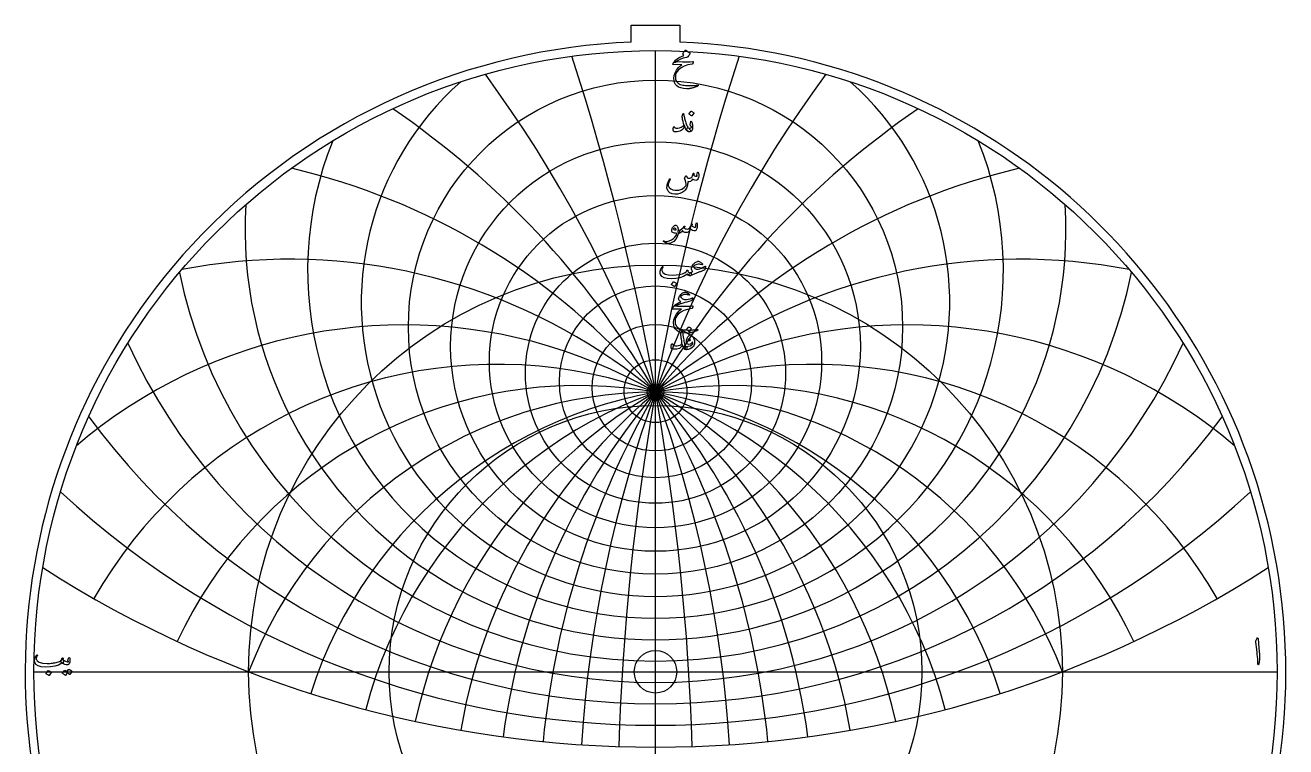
# Model space of a CAD drawing. Header units: millimetres. Extents: x -59 to 59, y -59 to 61.
# Drawn here: x -59.3 to 59.3, y -7.1 to 60.9 of the extents above; entities that cross this region are included whole.
import ezdxf

# ---------------------------------------------------------------- set-up
doc = ezdxf.new("R2010")
doc.units = ezdxf.units.MM
for name, color, linetype in [('CUT_INNER', 6, 'Continuous'), ('CUT_OUTER', 1, 'Continuous'), ('ENGRAVE', 7, 'Continuous'), ('ENGRAVE_FINE', 8, 'Continuous'), ('TEXT', 5, 'Continuous')]:
    doc.layers.add(name, color=color, linetype=linetype)

msp = doc.modelspace()

# ---------------------------------------------------------------- linework, layer by layer
at = {"layer": 'CUT_INNER'}
msp.add_circle((0, 0), 2, dxfattribs=at)
at = {"layer": 'CUT_OUTER'}
for points in [[(-2.275, 60.885), (2.275, 60.885), (2.275, 59.2812)], [(-2.275, 59.2812), (-2.275, 60.885)]]:
    msp.add_lwpolyline(points, dxfattribs=at)
for centre, radius, start, end in [((-0.0002, -0.0001), 59.3249, 136.054439, 87.802065), ((-0.0008, 0.0012), 59.3236, 92.196957, 136.054956)]:
    msp.add_arc(centre, radius, start, end, dxfattribs=at)
at = {"layer": 'ENGRAVE'}
for points in [[(0, -58.5), (0, 58.5)], [(-58.5, 0), (58.5, 0)]]:
    msp.add_lwpolyline(points, dxfattribs=at)
for centre, radius in [((0, 0), 58.5), ((0, 32.4554), 23.262), ((0, 30.624), 19.281), ((0, 29.1982), 15.6377), ((0, 28.1073), 12.2456), ((0, 0), 38.2935), ((0, 27.3021), 9.0371), ((0, 26.7487), 5.957), ((0, 26.4249), 2.9587), ((0, 26.3184), 0.78), ((0, 0), 25.0665)]:
    msp.add_circle(centre, radius, dxfattribs=at)
for centre, radius, start, end in [((0, 34.7933), 27.696, 131.44749, 48.55251), ((0, 37.7846), 32.7432, 158.111417, 21.888583), ((0, 41.6489), 38.6351, 176.527025, 3.472975), ((0, 46.7257), 45.7229, 191.49664, 348.50336), ((0, 53.5674), 54.5701, 204.507158, 335.492842), ((0, -14.6995), 41.0179, 21, 159), ((0, -14.6995), 41.0179, 21, 159), ((0, 63.1314), 66.1452, 216.250717, 323.749283), ((0, 77.2312), 82.2726, 227.113368, 312.886632), ((0, 99.7579), 106.8552, 237.334847, 302.665153)]:
    msp.add_arc(centre, radius, start, end, dxfattribs=at)
at = {"layer": 'ENGRAVE_FINE'}
for centre, radius, start, end in [((-232.6239, -14.6995), 236.2125, 1.857947, 17.916987), ((-232.6239, -14.6995), 236.2125, 1.857947, 17.916987), ((232.6239, -14.6995), 236.2125, 162.083013, 178.142053), ((232.6239, -14.6995), 236.2125, 162.083013, 178.142053), ((-112.6957, -14.6995), 119.9282, 3.743551, 36.279337), ((-112.6957, -14.6995), 119.9282, 3.743551, 36.279337), ((112.6957, -14.6995), 119.9282, 143.720663, 176.256449), ((112.6957, -14.6995), 119.9282, 143.720663, 176.256449), ((-71.045, -14.6995), 82.0357, 5.686111, 55.63063), ((-71.045, -14.6995), 82.0357, 5.686111, 55.63063), ((71.045, -14.6995), 82.0357, 124.36937, 174.313889), ((71.045, -14.6995), 82.0357, 124.36937, 174.313889), ((-48.8832, -14.6995), 63.8125, 7.718412, 76.755815), ((-48.8832, -14.6995), 63.8125, 7.718412, 76.755815), ((48.8832, -14.6995), 63.8125, 103.244185, 172.281588), ((48.8832, -14.6995), 63.8125, 103.244185, 172.281588), ((-34.4181, -14.6995), 53.545, 9.87903, 100.948203), ((-34.4181, -14.6995), 53.545, 9.87903, 100.948203), ((34.4181, -14.6995), 53.545, 79.051797, 170.12097), ((34.4181, -14.6995), 53.545, 79.051797, 170.12097), ((-23.6817, -14.6995), 47.3634, 12.215451, 130.587427), ((-23.6817, -14.6995), 47.3634, 12.215451, 130.587427), ((23.6817, -14.6995), 47.3634, 49.412573, 167.784549), ((23.6817, -14.6995), 47.3634, 49.412573, 167.784549), ((-14.9293, -14.6995), 43.6503, 14.788559, 150.348571), ((-14.9293, -14.6995), 43.6503, 14.788559, 150.348571), ((14.9293, -14.6995), 43.6503, 29.651429, 165.211441), ((14.9293, -14.6995), 43.6503, 29.651429, 165.211441), ((-7.2326, -14.6995), 41.6506, 17.679419, 155.089162), ((-7.2326, -14.6995), 41.6506, 17.679419, 155.089162), ((7.2326, -14.6995), 41.6506, 24.910838, 162.320581), ((7.2326, -14.6995), 41.6506, 24.910838, 162.320581)]:
    msp.add_arc(centre, radius, start, end, dxfattribs=at)
at = {"layer": 'TEXT'}
for points in [[(2.92, 57.8543), (2.6177, 57.7754), (2.3509, 57.6735), (2.1195, 57.5488), (1.9236, 57.4011), (1.8935, 57.3784), (1.8656, 57.3656), (1.8399, 57.3628), (1.8163, 57.3699), (1.7889, 57.4026), (1.793, 57.4486), (1.8287, 57.5081), (1.8959, 57.581), (2.0548, 57.7129), (2.2375, 57.8318), (2.444, 57.9378), (2.6743, 58.0307), (2.6086, 58.1276), (2.5963, 58.1518), (2.5904, 58.176), (2.5911, 58.2003), (2.5982, 58.2245), (2.6447, 58.3168), (2.6873, 58.3931), (2.726, 58.4535), (2.7608, 58.4978), (2.7831, 58.5188), (2.8049, 58.5298), (2.8263, 58.5309), (2.8473, 58.522), (2.9691, 58.4532), (3.0713, 58.3888), (3.1541, 58.3287), (3.2175, 58.2729), (3.2298, 58.255), (3.2357, 58.2323), (3.235, 58.2048), (3.2279, 58.1726), (3.2056, 58.1222), (3.1699, 58.061), (3.1208, 57.989), (3.0584, 57.9062), (3.0419, 57.8939), (3.0134, 57.8811), (2.9727, 57.8679), (2.92, 57.8543)], [(2.1035, 57.453), (2.5474, 57.4374), (2.9312, 57.4357), (3.2549, 57.4478), (3.5185, 57.4737), (3.5266, 57.4747), (3.5336, 57.4742), (3.5396, 57.4721), (3.5444, 57.4685), (3.548, 57.4637), (3.5501, 57.4577), (3.5506, 57.4507), (3.5496, 57.4426), (3.5428, 57.411), (3.5362, 57.382), (3.5298, 57.3557), (3.5237, 57.3319), (3.5177, 57.3107), (3.512, 57.2921), (3.5065, 57.2761), (3.5012, 57.2627), (3.4899, 57.2413), (3.477, 57.2255), (3.4623, 57.2153), (3.4458, 57.2108), (3.0462, 57.1384), (2.6985, 57.0248), (2.4027, 56.8702), (2.1588, 56.6745), (2.0356, 56.5338), (1.9461, 56.3848), (1.8903, 56.2276), (1.8682, 56.0622), (1.8894, 55.8025), (1.9737, 55.5908), (2.1212, 55.4271), (2.3318, 55.3114), (2.441, 55.2764), (2.561, 55.2474), (2.6918, 55.2245), (2.8335, 55.2076), (2.9857, 55.1966), (3.1483, 55.1912), (3.3213, 55.1914), (3.5047, 55.1973), (3.5698, 55.2009), (3.634, 55.205), (3.697, 55.2096), (3.7589, 55.2146), (3.8194, 55.22), (3.8779, 55.2258), (3.9344, 55.2321), (3.989, 55.2388), (4.0057, 55.2396), (4.0176, 55.2353), (4.0247, 55.2258), (4.0271, 55.2111), (4.0258, 55.194), (4.0219, 55.1808), (4.0154, 55.1715), (4.0063, 55.1661), (3.9086, 55.1248), (3.816, 55.0874), (3.7287, 55.0539), (3.6465, 55.0243), (3.5697, 54.9983), (3.4986, 54.9758), (3.4331, 54.9568), (3.3732, 54.9412), (3.3169, 54.9298), (3.262, 54.9196), (3.2087, 54.9108), (3.157, 54.9032), (3.1065, 54.8973), (3.0571, 54.8937), (3.0087, 54.8922), (2.9615, 54.8928), (2.6389, 54.9179), (2.3699, 54.9724), (2.1545, 55.0563), (1.9928, 55.1696), (1.8741, 55.3112), (1.7912, 55.4766), (1.7443, 55.6658), (1.7333, 55.8788), (1.7672, 56.143), (1.8483, 56.3995), (1.9766, 56.6482), (2.1519, 56.889), (2.2205, 56.9619), (2.2981, 57.0317), (2.3848, 57.0986), (2.4806, 57.1624), (1.6433, 57.1693), (1.6232, 57.1779), (1.6148, 57.1935), (1.618, 57.216), (1.633, 57.2454), (1.6611, 57.2882), (1.6866, 57.3267), (1.7095, 57.3609), (1.7298, 57.3907), (1.7476, 57.416), (1.7627, 57.4365), (1.7752, 57.4523), (1.7852, 57.4633), (1.8077, 57.4653), (1.8682, 57.4642), (1.9668, 57.4601), (2.1035, 57.453)], [(2.6518, 52.4744), (2.6717, 52.3837), (2.6934, 52.2915), (2.7167, 52.1978), (2.7418, 52.1025), (2.7686, 52.0053), (2.7971, 51.9057), (2.8274, 51.8038), (2.8594, 51.6995), (2.9241, 51.5118), (2.9831, 51.3708), (3.0365, 51.2765), (3.0843, 51.2289), (3.126, 51.2006), (3.1682, 51.1606), (3.2108, 51.1089), (3.2538, 51.0456), (3.2945, 50.9671), (3.3057, 50.9081), (3.2876, 50.8685), (3.24, 50.8484), (3.0862, 50.8639), (2.9502, 50.966), (2.832, 51.1546), (2.7314, 51.4296), (2.7293, 51.4341), (2.7262, 51.4374), (2.7223, 51.4393), (2.7176, 51.44), (2.7141, 51.4393), (2.7107, 51.4374), (2.7072, 51.4341), (2.7037, 51.4296), (2.694, 51.3851), (2.6821, 51.3379), (2.6681, 51.2882), (2.6518, 51.2359), (2.6341, 51.1863), (2.6155, 51.145), (2.5961, 51.112), (2.5757, 51.0871), (2.5026, 51.0233), (2.4114, 50.9669), (2.302, 50.9178), (2.1744, 50.8761), (2.0447, 50.8451), (1.9322, 50.8319), (1.8371, 50.8365), (1.7592, 50.8588), (1.6926, 50.9145), (1.6624, 51.0127), (1.6684, 51.1533), (1.7108, 51.3362), (1.7149, 51.3422), (1.7203, 51.3466), (1.727, 51.3492), (1.735, 51.35), (1.7445, 51.3489), (1.7523, 51.3457), (1.7584, 51.3403), (1.7627, 51.3327), (1.7791, 51.2945), (1.7973, 51.2627), (1.8172, 51.2374), (1.8388, 51.2186), (1.9063, 51.1935), (1.998, 51.1874), (2.1139, 51.2004), (2.254, 51.2324), (2.4034, 51.2804), (2.5195, 51.3345), (2.6023, 51.3946), (2.6518, 51.4607), (2.6601, 51.5278), (2.6467, 51.6424), (2.6116, 51.8045), (2.555, 52.0143), (2.5277, 52.1248), (2.5117, 52.2141), (2.507, 52.2822), (2.5135, 52.3291), (2.5792, 52.5159), (2.5863, 52.5356), (2.5939, 52.5497), (2.6019, 52.5581), (2.6103, 52.5609), (2.6207, 52.5555), (2.6311, 52.5393), (2.6415, 52.5123), (2.6518, 52.4744)], [(3.3196, 52.772), (3.3239, 52.7763), (3.3299, 52.7789), (3.3377, 52.7797), (3.3472, 52.7789), (3.4145, 52.7516), (3.4778, 52.7183), (3.5373, 52.679), (3.5929, 52.6336), (3.5983, 52.6266), (3.6007, 52.6197), (3.6, 52.6128), (3.5963, 52.6059), (3.4337, 52.343), (3.4277, 52.3367), (3.4199, 52.3352), (3.4104, 52.3384), (3.3991, 52.3464), (3.3894, 52.3533), (3.3741, 52.3637), (3.3531, 52.3776), (3.3265, 52.3948), (3.2938, 52.4156), (3.2547, 52.4398), (3.2091, 52.4675), (3.157, 52.4986), (3.15, 52.5038), (3.1466, 52.509), (3.1466, 52.5142), (3.15, 52.5194)], [(3.3507, 51.3569), (3.3304, 51.3909), (3.3109, 51.4201), (3.2923, 51.4445), (3.2746, 51.4642), (3.2618, 51.4811), (3.2547, 51.5005), (3.2532, 51.5226), (3.2573, 51.5472), (3.3299, 51.8102), (3.3401, 51.8331), (3.3533, 51.8396), (3.3695, 51.8296), (3.3888, 51.8032), (3.4177, 51.7472), (3.4424, 51.6796), (3.4627, 51.6002), (3.4787, 51.5092), (3.488, 51.4218), (3.4917, 51.3362), (3.4897, 51.2523), (3.4822, 51.1701), (3.4698, 51.0986), (3.4536, 51.0361), (3.4335, 50.9827), (3.4095, 50.9383), (3.3799, 50.9055), (3.3395, 50.8795), (3.2882, 50.8605), (3.2261, 50.8484), (3.1626, 50.846), (3.1033, 50.8562), (3.0484, 50.8789), (2.9978, 50.9141), (2.9587, 50.9589), (2.9381, 51.0101), (2.9362, 51.0678), (2.9528, 51.1321), (2.9794, 51.1846), (3.0108, 51.2177), (3.0469, 51.2313), (3.0878, 51.2255), (3.182, 51.2028), (3.2642, 51.2004), (3.3343, 51.2183), (3.3922, 51.2566), (3.3935, 51.2668), (3.387, 51.2869), (3.3728, 51.3169), (3.3507, 51.3569)], [(3.9475, 47.0213), (3.9535, 47.0364), (3.9613, 47.0472), (3.9708, 47.0537), (3.9821, 47.0559), (3.9966, 47.0541), (4.0089, 47.0489), (4.0191, 47.0403), (4.0271, 47.0282), (4.0467, 46.9849), (4.0608, 46.9313), (4.0692, 46.8673), (4.072, 46.7929), (4.0645, 46.6714), (4.0418, 46.5559), (4.0039, 46.4465), (3.951, 46.3432), (3.9328, 46.3183), (3.9129, 46.2991), (3.8913, 46.2854), (3.8679, 46.2774), (3.7834, 46.272), (3.6923, 46.287), (3.5948, 46.3222), (3.4908, 46.3778), (3.4032, 46.2578), (3.2997, 46.178), (3.1801, 46.1384), (3.0445, 46.1391), (3.0401, 46.0661), (3.0337, 45.9959), (3.0254, 45.9286), (3.0151, 45.864), (3.0029, 45.8018), (2.9887, 45.7416), (2.9726, 45.6833), (2.9546, 45.627), (2.9126, 45.5254), (2.856, 45.4315), (2.7846, 45.3455), (2.6985, 45.2672), (2.4972, 45.1331), (2.2843, 45.0389), (2.0596, 44.9844), (1.8232, 44.9697), (1.5571, 45.0058), (1.3467, 45.1003), (1.1921, 45.2532), (1.0933, 45.4644), (1.0799, 45.5405), (1.0777, 45.6305), (1.0868, 45.7343), (1.1071, 45.8519), (1.1397, 45.9808), (1.1858, 46.1148), (1.2453, 46.2541), (1.3181, 46.3985), (1.324, 46.4076), (1.3311, 46.4141), (1.3395, 46.418), (1.3493, 46.4193), (1.359, 46.4184), (1.3674, 46.4158), (1.3746, 46.4115), (1.3804, 46.4054), (1.3843, 46.3966), (1.3856, 46.3873), (1.3843, 46.3776), (1.3804, 46.3674), (1.2879, 46.1752), (1.2282, 46.0171), (1.2014, 45.8932), (1.2074, 45.8035), (1.2948, 45.6056), (1.4323, 45.4618), (1.62, 45.3721), (1.8578, 45.3364), (2.1904, 45.3576), (2.4719, 45.4419), (2.7024, 45.5894), (2.8819, 45.8), (2.8813, 45.9388), (2.8586, 46.0854), (2.8138, 46.2398), (2.747, 46.402), (2.7386, 46.4184), (2.734, 46.4331), (2.7334, 46.4461), (2.7366, 46.4573), (2.7552, 46.4959), (2.7729, 46.5322), (2.7898, 46.566), (2.8058, 46.5975), (2.8209, 46.6261), (2.8352, 46.6515), (2.8486, 46.6737), (2.8612, 46.6926), (2.8683, 46.7006), (2.8759, 46.7038), (2.8839, 46.7023), (2.8923, 46.6961), (2.8966, 46.6913), (2.9027, 46.6839), (2.9105, 46.674), (2.92, 46.6615), (2.9308, 46.6463), (2.9425, 46.6286), (2.955, 46.6083), (2.9684, 46.5853), (2.9956, 46.5412), (3.0186, 46.5092), (3.0372, 46.4893), (3.0514, 46.4816), (3.1414, 46.474), (3.2313, 46.4893), (3.3213, 46.5276), (3.4112, 46.5888), (3.4439, 46.6295), (3.4761, 46.6961), (3.5079, 46.7886), (3.5393, 46.9071), (3.5423, 46.9183), (3.5479, 46.9279), (3.5561, 46.9356), (3.5669, 46.9417), (3.5771, 46.9456), (3.5868, 46.9469), (3.5961, 46.9456), (3.605, 46.9417), (3.6182, 46.9201), (3.6231, 46.8794), (3.6199, 46.8197), (3.6084, 46.741), (3.6783, 46.6982), (3.7529, 46.6701), (3.8322, 46.6567), (3.9164, 46.658), (3.9153, 46.6833), (3.912, 46.7038), (3.9066, 46.7196), (3.8991, 46.7307), (3.8904, 46.741), (3.8852, 46.7514), (3.8835, 46.7618), (3.8852, 46.7722)], [(2.1191, 41.2444), (2.038, 40.9596), (1.902, 40.7211), (1.711, 40.5288), (1.4652, 40.3829), (1.4308, 40.3681), (1.3968, 40.3548), (1.3633, 40.343), (1.3302, 40.3327), (1.2978, 40.3242), (1.2662, 40.3176), (1.2355, 40.3129), (1.2057, 40.3102), (1.1313, 40.3208), (1.0327, 40.3595), (0.9099, 40.4264), (0.7629, 40.5213), (0.7471, 40.5349), (0.7378, 40.5481), (0.735, 40.5608), (0.7386, 40.5732), (0.7469, 40.5827), (0.7577, 40.587), (0.7711, 40.5861), (0.7871, 40.5801), (0.94, 40.5306), (1.1114, 40.5308), (1.3015, 40.5807), (1.5101, 40.6804), (1.6805, 40.7961), (1.8215, 40.9321), (1.9331, 41.0885), (2.0153, 41.2651), (2.0146, 41.2714), (2.0127, 41.2764), (2.0094, 41.28), (2.0049, 41.2824), (1.8857, 41.2893), (1.7843, 41.3032), (1.7006, 41.3239), (1.6347, 41.3516), (1.5837, 41.3944), (1.5517, 41.4537), (1.5387, 41.5293), (1.5447, 41.6215), (1.5467, 41.6337), (1.5491, 41.6461), (1.5519, 41.6588), (1.5551, 41.6716), (1.5588, 41.6849), (1.5629, 41.6989), (1.5675, 41.7135), (1.5724, 41.7287), (1.6131, 41.8275), (1.6624, 41.9095), (1.7203, 41.9746), (1.7869, 42.0228), (1.855, 42.0492), (1.9175, 42.0487), (1.9744, 42.0215), (2.0256, 41.9674), (2.0704, 41.8922), (2.1043, 41.8048), (2.1275, 41.7054), (2.1398, 41.5938), (2.1466, 41.5939), (2.1532, 41.5942), (2.1596, 41.5948), (2.1658, 41.5955), (2.1719, 41.5963), (2.1783, 41.5968), (2.1849, 41.5971), (2.1917, 41.5972), (2.2151, 41.5923), (2.2332, 41.5773), (2.2462, 41.5525), (2.254, 41.5177), (2.2572, 41.4794), (2.2566, 41.4407), (2.252, 41.4016), (2.2436, 41.362), (2.2326, 41.3272), (2.2202, 41.3023), (2.2066, 41.2874), (2.1917, 41.2824), (2.126, 41.2824), (2.1255, 41.2761), (2.1242, 41.2677), (2.1221, 41.2571), (2.1191, 41.2444)], [(1.953, 41.6318), (1.9167, 41.6952), (1.8769, 41.74), (1.8336, 41.7661), (1.7869, 41.7737), (1.759, 41.7663), (1.7342, 41.7547), (1.7123, 41.7387), (1.6935, 41.7183), (1.6875, 41.7075), (1.6866, 41.6958), (1.6909, 41.6833), (1.7004, 41.6699), (1.7361, 41.6385), (1.7878, 41.6171), (1.8555, 41.6057), (1.9391, 41.6042), (1.9478, 41.6059), (1.953, 41.6111), (1.9547, 41.6197), (1.953, 41.6318)], [(3.8662, 42.2684), (3.8738, 42.2736), (3.8826, 42.2719), (3.8928, 42.2632), (3.9042, 42.2477), (3.9166, 42.2213), (3.9259, 42.1837), (3.9321, 42.1348), (3.9354, 42.0747), (3.9365, 42.0063), (3.9328, 41.9397), (3.9244, 41.8749), (3.9112, 41.8117), (3.8727, 41.6889), (3.8299, 41.6007), (3.7827, 41.5471), (3.7313, 41.528), (3.6095, 41.5352), (3.4969, 41.567), (3.3933, 41.6234), (3.2988, 41.7045), (3.2339, 41.5767), (3.157, 41.477), (3.0679, 41.4054), (2.9667, 41.362), (2.8605, 41.3525), (2.753, 41.3793), (2.6443, 41.4424), (2.5342, 41.5419), (2.4451, 41.4284), (2.3578, 41.3473), (2.2721, 41.2986), (2.1882, 41.2824), (2.1714, 41.2919), (2.1554, 41.3205), (2.1402, 41.368), (2.126, 41.4346), (2.1208, 41.5004), (2.1294, 41.5488), (2.1519, 41.5799), (2.1882, 41.5938), (2.3478, 41.6299), (2.4875, 41.7002), (2.6073, 41.8046), (2.7072, 41.9432), (2.7126, 41.9508), (2.7184, 41.9562), (2.7247, 41.9594), (2.7314, 41.9605), (2.7396, 41.9596), (2.747, 41.957), (2.7535, 41.9527), (2.7591, 41.9467), (2.7623, 41.9281), (2.7548, 41.8965), (2.7364, 41.852), (2.7072, 41.7944), (2.7455, 41.7501), (2.8049, 41.7175), (2.8856, 41.6965), (2.9874, 41.6872), (3.1144, 41.7138), (3.2253, 41.8005), (3.3202, 41.9473), (3.3991, 42.1542), (3.403, 42.1648), (3.4078, 42.1724), (3.4134, 42.177), (3.4199, 42.1785), (3.4296, 42.1776), (3.4381, 42.175), (3.4452, 42.1707), (3.451, 42.1646), (3.4554, 42.156), (3.4579, 42.1473), (3.4588, 42.1387), (3.4579, 42.13), (3.4234, 41.9847), (3.4638, 41.9488), (3.5124, 41.9173), (3.5693, 41.89), (3.6344, 41.8671), (3.6977, 41.8522), (3.746, 41.8489), (3.779, 41.8574), (3.797, 41.8775), (3.8028, 41.9082), (3.7996, 41.9519), (3.7873, 42.0085), (3.7659, 42.0781), (3.7695, 42.0978), (3.7875, 42.1361), (3.8197, 42.193), (3.8662, 42.2684)], [(0.6366, 38.1474), (0.6489, 38.1608), (0.6617, 38.1664), (0.6749, 38.1643), (0.6885, 38.1543), (0.6989, 38.1414), (0.7023, 38.1267), (0.6989, 38.1102), (0.6885, 38.0921), (0.6357, 38.0103), (0.602, 37.9346), (0.5873, 37.865), (0.5916, 37.8014), (0.6999, 37.5926), (0.9108, 37.4468), (1.2241, 37.3642), (1.6399, 37.3448), (1.9484, 37.3675), (2.2445, 37.4148), (2.5279, 37.4868), (2.7989, 37.5835), (2.8467, 37.6118), (2.8862, 37.6553), (2.9176, 37.7139), (2.9407, 37.7876), (2.9485, 37.8086), (2.9615, 37.8231), (2.9796, 37.8311), (3.003, 37.8326), (3.0196, 37.8254), (3.0315, 37.811), (3.0387, 37.7891), (3.0411, 37.7599), (3.0573, 37.6877), (3.1025, 37.6337), (3.1766, 37.5978), (3.2798, 37.58), (3.317, 37.5718), (3.342, 37.5506), (3.355, 37.5165), (3.3559, 37.4693), (3.3433, 37.3815), (3.3265, 37.3188), (3.3053, 37.2812), (3.2798, 37.2687), (3.2039, 37.2786), (3.1319, 37.3084), (3.0638, 37.3582), (2.9995, 37.4278), (2.9941, 37.4306), (2.9848, 37.4287), (2.9716, 37.422), (2.9546, 37.4105), (2.6319, 37.2289), (2.2799, 37.0991), (1.8985, 37.0213), (1.4877, 36.9953), (1.108, 37.0213), (0.813, 37.0991), (0.6028, 37.2289), (0.4774, 37.4105), (0.4489, 37.5119), (0.4394, 37.6155), (0.4489, 37.7212), (0.4774, 37.8291), (0.5159, 37.9295), (0.5553, 38.0159), (0.5955, 38.0886), (0.6366, 38.1474)], [(4.7086, 38.137), (4.6394, 37.8603), (4.6316, 37.8469), (4.6187, 37.8343), (4.6005, 37.8226), (4.5772, 37.8118), (4.5254, 37.7936), (4.4703, 37.7733), (4.4121, 37.7512), (4.3505, 37.7271), (4.2858, 37.7012), (4.2178, 37.6739), (4.1465, 37.645), (4.072, 37.6146), (3.2763, 37.2687), (3.24, 37.2767), (3.2106, 37.3007), (3.1881, 37.3407), (3.1725, 37.3967), (3.1699, 37.4561), (3.1864, 37.5065), (3.2218, 37.5478), (3.2763, 37.58), (3.2831, 37.5832), (3.2966, 37.5891), (3.3169, 37.5979), (3.3438, 37.6094), (3.3772, 37.6236), (3.4169, 37.6401), (3.4628, 37.6591), (3.515, 37.6804), (3.4478, 37.7493), (3.4052, 37.8248), (3.3872, 37.9068), (3.3939, 37.9952), (3.4605, 38.2056), (3.5738, 38.3835), (3.7339, 38.5291), (3.9406, 38.6421), (3.9858, 38.6527), (4.0383, 38.6499), (4.0982, 38.6337), (4.1655, 38.6041), (4.2353, 38.5637), (4.2995, 38.5185), (4.3581, 38.4685), (4.4111, 38.4138), (4.426, 38.3937), (4.4327, 38.3749), (4.4312, 38.3574), (4.4215, 38.3412), (4.4068, 38.3286), (4.3903, 38.3221), (4.3722, 38.3217), (4.3523, 38.3273), (4.2487, 38.36), (4.1386, 38.3749), (4.0221, 38.3721), (3.8991, 38.3515), (3.7877, 38.3182), (3.6993, 38.2737), (3.6337, 38.2179), (3.5911, 38.1509), (3.5868, 38.121), (3.5981, 38.0869), (3.6249, 38.0484), (3.6673, 38.0056), (3.7157, 37.9666), (3.7641, 37.9364), (3.8126, 37.9148), (3.861, 37.9018), (4.0061, 37.8981), (4.1611, 37.9286), (4.3261, 37.9932), (4.501, 38.0921), (4.5199, 38.104), (4.5382, 38.1154), (4.5562, 38.1264), (4.5737, 38.137), (4.5906, 38.147), (4.6066, 38.1561), (4.6217, 38.1643), (4.636, 38.1716), (4.6755, 38.1902), (4.7008, 38.1907), (4.7119, 38.1729), (4.7086, 38.137)], [(1.6849, 36.7116), (1.6892, 36.716), (1.6952, 36.7186), (1.703, 36.7194), (1.7125, 36.7186), (1.7798, 36.6913), (1.8431, 36.658), (1.9026, 36.6187), (1.9582, 36.5733), (1.9636, 36.5663), (1.966, 36.5594), (1.9653, 36.5525), (1.9616, 36.5456), (1.799, 36.2826), (1.793, 36.2764), (1.7852, 36.2749), (1.7757, 36.2781), (1.7644, 36.2861), (1.7547, 36.293), (1.7394, 36.3034), (1.7184, 36.3172), (1.6918, 36.3345), (1.6591, 36.3553), (1.62, 36.3795), (1.5744, 36.4072), (1.5223, 36.4383), (1.5153, 36.4435), (1.5119, 36.4487), (1.5119, 36.4539), (1.5153, 36.4591)], [(3.5098, 35.199), (3.5127, 35.1746), (3.4969, 35.1289), (3.4625, 35.0621), (3.4095, 34.9741), (3.3983, 34.9598), (3.3853, 34.9482), (3.3706, 34.9391), (3.3542, 34.9326), (3.1327, 34.8716), (2.9355, 34.8167), (2.7626, 34.7678), (2.6138, 34.725), (2.4892, 34.6885), (2.3889, 34.6584), (2.3128, 34.6349), (2.2609, 34.6178), (1.8423, 34.4309), (1.8129, 34.4288), (1.7904, 34.4327), (1.7748, 34.4426), (1.7662, 34.4586), (1.7659, 34.4645), (1.7688, 34.4716), (1.7746, 34.48), (1.7835, 34.4898), (1.8687, 34.5698), (1.9962, 34.6541), (2.1662, 34.7428), (2.3785, 34.8357), (2.3208, 34.885), (2.2721, 34.9326), (2.2326, 34.9784), (2.2021, 35.0226), (2.1833, 35.0708), (2.1787, 35.1289), (2.1885, 35.1971), (2.2125, 35.2751), (2.2514, 35.3564), (2.3059, 35.4377), (2.3759, 35.519), (2.4616, 35.6003), (2.5548, 35.6706), (2.6441, 35.7188), (2.7295, 35.745), (2.811, 35.7491), (2.9215, 35.7268), (3.0212, 35.6808), (3.11, 35.6109), (3.1881, 35.5173), (3.195, 35.5056), (3.1985, 35.4948), (3.1985, 35.4849), (3.195, 35.4758), (3.1874, 35.4673), (3.1786, 35.4628), (3.1684, 35.4621), (3.157, 35.4654), (3.106, 35.4816), (3.0571, 35.4957), (3.01, 35.5076), (2.9649, 35.5173), (2.922, 35.5246), (2.8815, 35.5294), (2.8433, 35.5316), (2.8075, 35.5311), (2.6585, 35.5136), (2.5333, 35.4714), (2.4319, 35.4046), (2.3543, 35.3132), (2.4369, 35.2044), (2.529, 35.1237), (2.6307, 35.0712), (2.7418, 35.0468), (2.9072, 35.045), (3.0852, 35.071), (3.2757, 35.1246), (3.4787, 35.2059), (3.4871, 35.2081), (3.4951, 35.2076), (3.5027, 35.2046), (3.5098, 35.199)], [(2.0741, 34.4413), (2.518, 34.4258), (2.9018, 34.424), (3.2255, 34.4361), (3.4891, 34.4621), (3.4972, 34.4631), (3.5042, 34.4625), (3.5102, 34.4605), (3.515, 34.4569), (3.5186, 34.452), (3.5207, 34.4461), (3.5212, 34.4391), (3.5202, 34.4309), (3.5134, 34.3994), (3.5068, 34.3704), (3.5004, 34.344), (3.4943, 34.3202), (3.4883, 34.299), (3.4826, 34.2805), (3.4771, 34.2645), (3.4718, 34.251), (3.4605, 34.2296), (3.4476, 34.2139), (3.4329, 34.2037), (3.4164, 34.1991), (3.0168, 34.1267), (2.6691, 34.0132), (2.3733, 33.8586), (2.1294, 33.6629), (2.0062, 33.5221), (1.9167, 33.3732), (1.8609, 33.216), (1.8388, 33.0505), (1.86, 32.7908), (1.9443, 32.5792), (2.0918, 32.4155), (2.3024, 32.2998), (2.4116, 32.2648), (2.5316, 32.2358), (2.6624, 32.2129), (2.8041, 32.196), (2.9563, 32.185), (3.1189, 32.1796), (3.2919, 32.1798), (3.4752, 32.1856), (3.5404, 32.1893), (3.6046, 32.1934), (3.6676, 32.1979), (3.7295, 32.2029), (3.79, 32.2083), (3.8485, 32.2142), (3.905, 32.2204), (3.9596, 32.2271), (3.9763, 32.228), (3.9881, 32.2237), (3.9953, 32.2142), (3.9977, 32.1995), (3.9964, 32.1824), (3.9925, 32.1692), (3.986, 32.1599), (3.9769, 32.1545), (3.8792, 32.1132), (3.7866, 32.0758), (3.6993, 32.0423), (3.6171, 32.0126), (3.5403, 31.9867), (3.4692, 31.9642), (3.4037, 31.9452), (3.3438, 31.9296), (3.2875, 31.9181), (3.2326, 31.908), (3.1793, 31.8991), (3.1275, 31.8915), (3.0771, 31.8857), (3.0277, 31.882), (2.9793, 31.8805), (2.9321, 31.8812), (2.6095, 31.9062), (2.3405, 31.9607), (2.1251, 32.0446), (1.9634, 32.1579), (1.8447, 32.2996), (1.7618, 32.465), (1.7149, 32.6542), (1.7039, 32.8672), (1.7378, 33.1314), (1.8189, 33.3879), (1.9471, 33.6365), (2.1225, 33.8774), (2.1911, 33.9503), (2.2687, 34.0201), (2.3554, 34.0869), (2.4512, 34.1507), (1.6139, 34.1576), (1.5938, 34.1663), (1.5854, 34.1819), (1.5886, 34.2043), (1.6036, 34.2337), (1.6317, 34.2766), (1.6572, 34.315), (1.6801, 34.3492), (1.7004, 34.3791), (1.7182, 34.4044), (1.7333, 34.4249), (1.7458, 34.4407), (1.7558, 34.4517), (1.7783, 34.4537), (1.8388, 34.4526), (1.9374, 34.4485), (2.0741, 34.4413)], [(2.8785, 30.6245), (2.9035, 30.6124), (2.9234, 30.5934), (2.9381, 30.5674), (2.9476, 30.5345), (2.9539, 30.4939), (2.9554, 30.455), (2.9522, 30.4178), (2.9442, 30.3823), (2.9323, 30.352), (2.9174, 30.3304), (2.8994, 30.3174), (2.8785, 30.3131), (2.7749, 30.3419), (2.689, 30.4143), (2.6209, 30.5304), (2.5705, 30.6902), (2.5641, 30.7178), (2.5584, 30.7417), (2.5537, 30.7619), (2.5498, 30.7784), (2.5468, 30.7913), (2.5446, 30.8005), (2.5433, 30.806), (2.5429, 30.8079), (2.5377, 30.818), (2.5325, 30.8208), (2.5273, 30.8163), (2.5221, 30.8044), (2.4633, 30.6716), (2.3976, 30.5674), (2.3249, 30.4917), (2.2453, 30.4446), (2.1299, 30.4083), (1.9945, 30.3858), (1.8393, 30.3771), (1.6641, 30.3823), (1.5471, 30.4184), (1.4833, 30.506), (1.4727, 30.645), (1.5153, 30.8355), (1.5251, 30.8585), (1.537, 30.8753), (1.551, 30.8861), (1.5672, 30.8909), (1.5832, 30.8894), (1.5966, 30.8814), (1.6075, 30.8669), (1.6157, 30.8459), (1.6332, 30.8012), (1.6546, 30.7672), (1.6799, 30.7441), (1.7091, 30.7317), (1.8728, 30.7067), (2.0282, 30.7041), (2.1755, 30.724), (2.3145, 30.7663), (2.3749, 30.7979), (2.4244, 30.8407), (2.4631, 30.8948), (2.491, 30.9601), (2.4892, 30.991), (2.4806, 31.063), (2.465, 31.1761), (2.4425, 31.3303), (2.4311, 31.4128), (2.4209, 31.4872), (2.412, 31.5537), (2.4045, 31.6122), (2.398, 31.6623), (2.3924, 31.7035), (2.3876, 31.7358), (2.3837, 31.7593), (2.3805, 31.7952), (2.3811, 31.8267), (2.3857, 31.854), (2.3941, 31.8769), (2.4075, 31.9053), (2.42, 31.9318), (2.4317, 31.9564), (2.4425, 31.979), (2.4523, 31.9996), (2.4607, 32.0183), (2.4678, 32.0351), (2.4737, 32.0499), (2.4797, 32.0618), (2.4875, 32.0698), (2.497, 32.0739), (2.5083, 32.0741), (2.5206, 32.0693), (2.5299, 32.062), (2.5362, 32.052), (2.5394, 32.0395), (2.5605, 31.8625), (2.5822, 31.6948), (2.6046, 31.5364), (2.6276, 31.3874), (2.6511, 31.2476), (2.6748, 31.1171), (2.6987, 30.9959), (2.7228, 30.884), (2.752, 30.7795), (2.7876, 30.7015), (2.8298, 30.6498), (2.8785, 30.6245)], [(3.093, 32.4581), (3.0973, 32.4624), (3.1033, 32.465), (3.1111, 32.4659), (3.1206, 32.465), (3.1879, 32.4378), (3.2512, 32.4045), (3.3107, 32.3651), (3.3663, 32.3197), (3.3717, 32.3128), (3.3741, 32.3059), (3.3734, 32.299), (3.3697, 32.2921), (3.2071, 32.0291), (3.2011, 32.0229), (3.1933, 32.0213), (3.1838, 32.0246), (3.1725, 32.0326), (3.1628, 32.0395), (3.1474, 32.0499), (3.1265, 32.0637), (3.0999, 32.081), (3.0672, 32.1018), (3.0281, 32.126), (2.9825, 32.1537), (2.9303, 32.1848), (2.9234, 32.19), (2.92, 32.1952), (2.92, 32.2004), (2.9234, 32.2056)], [(3.2763, 31.7281), (3.3001, 31.7247), (3.3265, 31.7143), (3.3555, 31.697), (3.387, 31.6728), (3.5222, 31.5288), (3.6162, 31.3666), (3.6692, 31.1863), (3.6811, 30.9878), (3.6705, 30.8844), (3.6491, 30.7923), (3.6169, 30.7114), (3.5738, 30.6418), (3.4344, 30.498), (3.272, 30.3953), (3.0867, 30.3337), (2.8785, 30.3131), (2.8575, 30.3181), (2.8395, 30.333), (2.8246, 30.3579), (2.8127, 30.3927), (2.8083, 30.4119), (2.8054, 30.4316), (2.804, 30.4517), (2.8041, 30.4723), (2.8053, 30.4926), (2.8071, 30.5121), (2.8096, 30.5306), (2.8127, 30.5484), (2.822, 30.5791), (2.8361, 30.602), (2.8549, 30.6171), (2.8785, 30.6245), (3.0813, 30.6517), (3.2573, 30.7023), (3.4065, 30.7763), (3.5289, 30.8736), (3.523, 30.9222), (3.5159, 30.9609), (3.5075, 30.9897), (3.4977, 31.0085), (3.4861, 31.0247), (3.4752, 31.0353), (3.4653, 31.0403), (3.4562, 31.0397), (3.4499, 31.0375), (3.445, 31.0345), (3.4413, 31.0306), (3.4389, 31.0258), (3.4056, 30.9575), (3.3645, 30.9047), (3.3157, 30.8675), (3.259, 30.8459), (3.0945, 30.8332), (2.9814, 30.8779), (2.9198, 30.9802), (2.9096, 31.14), (2.9234, 31.2317), (2.9511, 31.3268), (2.9926, 31.4254), (3.048, 31.5275), (3.1064, 31.6153), (3.1639, 31.678), (3.2205, 31.7156), (3.2763, 31.7281)], [(3.1621, 31.3545), (3.1278, 31.3448), (3.1007, 31.319), (3.0811, 31.2773), (3.0687, 31.2196), (3.069, 31.2105), (3.0696, 31.204), (3.0707, 31.2001), (3.0722, 31.1988), (3.107, 31.1904), (3.1423, 31.1858), (3.1779, 31.1852), (3.214, 31.1884), (3.2458, 31.1951), (3.272, 31.2049), (3.2925, 31.2176), (3.3075, 31.2334), (3.2685, 31.289), (3.2313, 31.3277), (3.1959, 31.3495), (3.1621, 31.3545)], [(56.6128, 3.1149), (56.6481, 3.1832), (56.6765, 3.2071), (56.6979, 3.1868), (56.7125, 3.1223), (56.7973, 2.2181), (56.8478, 1.6632), (56.8591, 1.2199), (56.8312, 0.8882), (56.7641, 0.6682), (56.7519, 0.6502), (56.7411, 0.6405), (56.7316, 0.6391), (56.7235, 0.6461), (56.7171, 0.6569), (56.7125, 0.671), (56.7097, 0.6883), (56.7088, 0.7088), (56.7088, 0.8686), (56.7014, 1.0382), (56.6866, 1.2174), (56.6645, 1.4063), (56.6596, 1.4556), (56.6451, 1.5889), (56.6209, 1.8062), (56.587, 2.1074), (56.5058, 2.7754), (56.5039, 2.8109), (56.5058, 2.8436), (56.5113, 2.8736), (56.5206, 2.9008)], [(-55.7825, 1.1295), (-55.7789, 1.1276), (-55.7756, 1.1258), (-55.7725, 1.124), (-55.7696, 1.1221), (-55.7667, 1.12), (-55.7636, 1.1175), (-55.7602, 1.1145), (-55.7567, 1.111), (-55.7269, 1.076), (-55.7151, 1.0262), (-55.7214, 0.9616), (-55.7456, 0.8822), (-55.768, 0.834), (-55.7908, 0.8038), (-55.8141, 0.7916), (-55.8378, 0.7974), (-55.8498, 0.8031), (-55.86, 0.8057), (-55.8683, 0.805), (-55.8747, 0.8011), (-56.1774, 0.6355), (-56.539, 0.5187), (-56.9597, 0.4509), (-57.4394, 0.432), (-57.8274, 0.4652), (-58.1203, 0.5538), (-58.3182, 0.6977), (-58.4211, 0.897), (-58.437, 0.9911), (-58.4404, 1.0852), (-58.4315, 1.1793), (-58.41, 1.2734), (-58.3807, 1.3567), (-58.3445, 1.433), (-58.3014, 1.5024), (-58.2513, 1.565), (-58.2419, 1.5728), (-58.2319, 1.5779), (-58.2216, 1.5802), (-58.2107, 1.5797), (-58.2006, 1.5753), (-58.1923, 1.5696), (-58.1858, 1.5624), (-58.1812, 1.5539), (-58.1791, 1.5456), (-58.1803, 1.5354), (-58.1847, 1.5234), (-58.1923, 1.5096), (-58.2458, 1.4312), (-58.2808, 1.3546), (-58.2974, 1.2799), (-58.2956, 1.207), (-58.208, 1.0243), (-58.0041, 0.8933), (-57.6839, 0.814), (-57.2475, 0.7863), (-57.1277, 0.7881), (-57.0081, 0.7937), (-56.8888, 0.8029), (-56.7697, 0.8158), (-56.6514, 0.8324), (-56.5349, 0.8527), (-56.4199, 0.8767), (-56.3065, 0.9044), (-56.1965, 0.9358), (-56.1063, 0.9671), (-56.036, 0.9985), (-55.9855, 1.0299), (-55.966, 1.0465), (-55.9481, 1.0668), (-55.9318, 1.0907), (-55.9172, 1.1184), (-55.9035, 1.1493), (-55.89, 1.183), (-55.8767, 1.2194), (-55.8637, 1.2587), (-55.8586, 1.2706), (-55.8508, 1.2808), (-55.8402, 1.2891), (-55.8268, 1.2956), (-55.8125, 1.299), (-55.7991, 1.2983), (-55.7866, 1.2935), (-55.7751, 1.2845), (-55.7659, 1.272), (-55.7603, 1.2568), (-55.7585, 1.2388), (-55.7603, 1.2181)], [(-55.8932, 0.8343), (-55.9333, 0.8723), (-55.9541, 0.9201), (-55.9555, 0.9775), (-55.9375, 1.0446), (-55.8985, 1.1048), (-55.8628, 1.1415), (-55.8302, 1.1546), (-55.8009, 1.1443), (-55.6626, 1.0527), (-55.5242, 0.9883), (-55.3858, 0.9512), (-55.2474, 0.9413), (-55.2426, 0.9422), (-55.2391, 0.945), (-55.237, 0.9496), (-55.2363, 0.956), (-55.2398, 0.9683), (-55.2502, 0.9865), (-55.2675, 1.0107), (-55.2917, 1.0409), (-55.2963, 1.0502), (-55.2991, 1.0594), (-55.3, 1.0686), (-55.2991, 1.0778), (-55.2105, 1.3325), (-55.2063, 1.3421), (-55.2013, 1.3491), (-55.1953, 1.3532), (-55.1883, 1.3546), (-55.1814, 1.3535), (-55.1754, 1.35), (-55.1704, 1.3442), (-55.1662, 1.3362), (-55.1385, 1.2534), (-55.1219, 1.171), (-55.1164, 1.0891), (-55.1219, 1.0077), (-55.1399, 0.9065), (-55.1644, 0.8241), (-55.1953, 0.7607), (-55.2326, 0.7162), (-55.261, 0.6917), (-55.2871, 0.6737), (-55.3108, 0.6622), (-55.3323, 0.6571), (-55.4559, 0.6544), (-55.5906, 0.683), (-55.7364, 0.7429), (-55.8932, 0.8343)], [(-57.1811, 0.1036), (-57.1765, 0.1082), (-57.1701, 0.111), (-57.1617, 0.1119), (-57.1516, 0.111), (-57.0799, 0.0819), (-57.0123, 0.0464), (-56.9489, 0.0044), (-56.8896, -0.044), (-56.8838, -0.0514), (-56.8813, -0.0588), (-56.882, -0.0662), (-56.8859, -0.0736), (-57.0593, -0.354), (-57.0658, -0.3607), (-57.0741, -0.3623), (-57.0843, -0.3589), (-57.0962, -0.3503), (-57.1066, -0.3429), (-57.123, -0.3319), (-57.1454, -0.3171), (-57.1737, -0.2987), (-57.2086, -0.2765), (-57.2503, -0.2507), (-57.299, -0.2212), (-57.3546, -0.188), (-57.3619, -0.1824), (-57.3656, -0.1769), (-57.3656, -0.1713), (-57.3619, -0.1658)], [(-55.2363, 0.2069), (-55.2317, 0.2115), (-55.2253, 0.2143), (-55.2169, 0.2152), (-55.2068, 0.2143), (-55.1705, 0.2007), (-55.1353, 0.1857), (-55.1013, 0.1693), (-55.0684, 0.1516), (-55.0365, 0.1322), (-55.0052, 0.111), (-54.9747, 0.0879), (-54.9448, 0.063), (-54.939, 0.0554), (-54.9365, 0.0473), (-54.9372, 0.0388), (-54.9411, 0.0298), (-55.1182, -0.2507), (-55.1231, -0.2544), (-55.1302, -0.2544), (-55.1397, -0.2507), (-55.1514, -0.2433), (-55.1595, -0.2365), (-55.1727, -0.2272), (-55.1909, -0.2153), (-55.2142, -0.2009), (-55.2428, -0.1837), (-55.2769, -0.1635), (-55.3166, -0.1403), (-55.3618, -0.1141), (-55.502, -0.3319), (-55.5085, -0.3386), (-55.5168, -0.3402), (-55.5269, -0.3367), (-55.5389, -0.3282), (-55.5493, -0.3208), (-55.5657, -0.3097), (-55.5881, -0.295), (-55.6164, -0.2765), (-55.6513, -0.2544), (-55.693, -0.2285), (-55.7417, -0.199), (-55.7973, -0.1658), (-55.803, -0.1603), (-55.8056, -0.1547), (-55.8049, -0.1492), (-55.8009, -0.1437), (-55.6201, 0.1257), (-55.6155, 0.1303), (-55.609, 0.1331), (-55.6007, 0.134), (-55.5906, 0.1331), (-55.5597, 0.1231), (-55.5297, 0.1114), (-55.5006, 0.0982), (-55.4725, 0.0833), (-55.4453, 0.067), (-55.419, 0.0496), (-55.3936, 0.031), (-55.3692, 0.0113)]]:
    msp.add_lwpolyline(points, close=True, dxfattribs=at)

doc.saveas('drawing.dxf')
